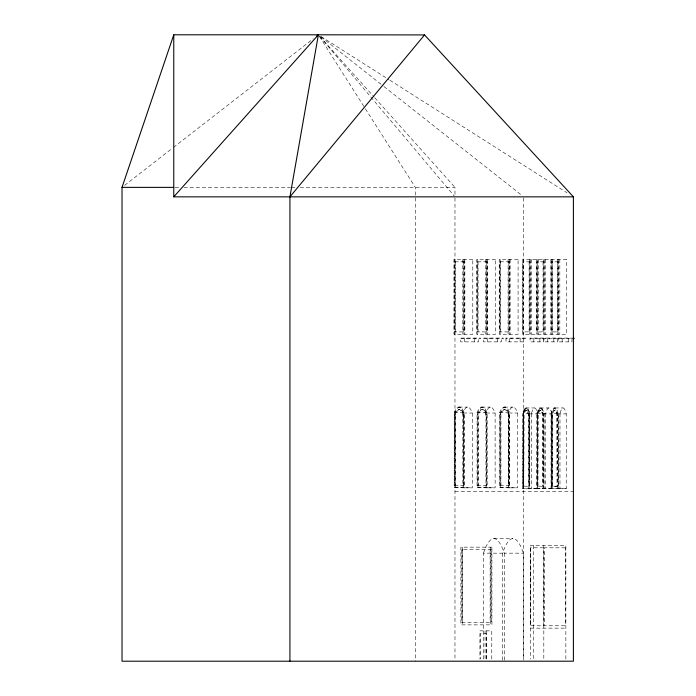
<?xml version="1.0" encoding="UTF-8"?>
<svg xmlns="http://www.w3.org/2000/svg" width="696" height="696" viewBox="0 0 696 696"><rect width="100%" height="100%" fill="white"/><g stroke="black" fill="none" stroke-linecap="round" stroke-linejoin="round"><path stroke-width="0.52" stroke-dasharray="3.48 2.61" d="M522.548 488.418L523.488 488.418L523.514 413.598A64.406 7.56 -90 0 1 529.778 413.894L529.752 488.723L522.548 488.418L522.574 413.598L531.492 413.598A64.406 7.56 -90 0 1 537.747 413.894L528.83 413.894A64.406 7.56 -90 0 0 522.574 413.598M522.827 486.069L523.166 414.094A62.04 7.282 -90 0 1 528.238 414.337L528.534 486.339L529.473 486.339L529.178 414.337A62.04 7.282 -90 0 0 524.105 414.094L523.766 486.069L522.827 486.069L529.473 486.339M528.83 413.894L528.812 488.723L537.747 488.723L537.695 413.598L545.69 413.598A64.406 7.56 90 0 1 551.954 413.894L551.954 488.723L543.01 488.723L536.755 488.418L536.773 413.598L537.712 413.598A64.406 7.56 -90 0 1 543.976 413.894L551.954 413.894M537.034 486.069L537.364 414.094A62.04 7.282 -90 0 1 542.445 414.337L542.732 486.339L543.68 486.339L543.385 414.337A62.04 7.282 -90 0 0 538.312 414.094L537.973 486.069L537.034 486.069L543.68 486.339M537.712 413.598L537.695 488.418L543.959 488.723L543.976 413.894A64.406 7.56 90 0 0 537.695 413.598M543.01 488.723L543.037 413.894A64.406 7.56 -90 0 0 536.773 413.598M551.032 488.418L551.98 488.418L551.998 413.598A64.406 7.56 -90 0 1 558.262 413.894L558.236 488.723L551.032 488.418L551.058 413.598L559.976 413.598A64.406 7.56 90 0 1 566.24 413.894L566.24 488.723L557.296 488.723L557.322 413.894A64.406 7.56 -90 0 0 551.058 413.598M557.018 486.339L551.31 486.069L551.65 414.094A62.04 7.282 -90 0 1 556.722 414.337L557.018 486.339L557.957 486.339L557.67 414.337A62.04 7.282 -90 0 0 552.589 414.094L552.259 486.069L557.957 486.339M454.627 414.32L455.088 413.224A62.04 10.684 -90 0 1 462.527 413.467L462.988 414.599L462.988 485.46L463.928 485.46L463.928 414.599L463.458 413.467A62.04 10.684 90 0 0 456.019 413.224L455.558 414.32L455.558 485.19L454.627 485.19L454.627 414.32L455.558 414.32M486.782 485.46L477.482 485.19L477.482 414.32L477.952 413.224A62.04 10.684 -90 0 1 485.39 413.467L485.852 414.599L486.782 414.599L486.782 485.46L485.852 485.46M477.482 485.19L478.422 485.19L478.422 414.32L478.883 413.224A62.04 10.684 90 0 1 486.321 413.467L486.782 414.599M500.006 414.32L500.467 413.224A62.04 10.684 -90 0 1 507.915 413.467L508.376 414.599L508.376 485.46L509.307 485.46L509.307 414.599L508.846 413.467A62.04 10.684 90 0 0 501.407 413.224L500.937 414.32L500.937 485.19L500.006 485.19L500.006 414.32L500.937 414.32M124.593 185.371L172.608 148.065M173.461 147.395L313.226 38.793M175.244 187.372L179.594 187.372M183.935 187.372L290.397 187.372M291.485 187.372L295.835 187.372M300.176 187.372L454.975 187.372L454.975 195.794M573.982 338.082L530.013 338.082L530.082 341.875L543.672 341.875L543.672 338.769M460.622 338.769L480.553 338.769L480.553 338.082L460.622 338.082L460.726 341.875L478.509 341.875L478.509 338.769M483.407 338.769L503.338 338.769L503.338 338.082L483.407 338.082L483.511 341.875L501.294 341.875L501.294 338.769M530.013 338.769L573.982 338.769M523.801 341.875L506.018 341.875L506.018 338.769M458.812 407.09L467.677 407.09M481.675 407.09L490.541 407.09M504.2 407.09L513.065 407.09M525.706 407.96L534.624 407.96M539.913 407.96L548.831 407.96M554.199 407.96L555.138 407.96M555.112 407.96L563.107 407.96M458.812 409.457L459.743 409.457M481.675 409.457L482.606 409.457M504.191 409.457L505.131 409.457M525.706 410.335L526.646 410.335M539.905 410.335L540.853 410.335M554.19 410.335L555.13 410.335M454.218 412.719L463.084 412.719A64.406 11.084 90 0 1 472.271 413.015L472.271 487.844L463.397 487.844L463.397 413.015A64.406 11.084 -90 0 0 454.218 412.719L454.218 487.548L464.328 487.844L464.328 413.015A64.406 11.084 -90 0 0 455.149 412.719L455.149 487.548M477.073 412.719L485.947 412.719A64.406 11.084 90 0 1 495.126 413.015L495.126 487.844L486.26 487.844L486.26 413.015A64.406 11.084 -90 0 0 477.073 412.719L477.073 487.548L487.191 487.844L487.191 413.015A64.406 11.084 90 0 0 478.013 412.719L478.013 487.548M499.598 412.719L508.472 412.719A64.406 11.084 90 0 1 517.65 413.015L517.65 487.844L508.785 487.844L508.785 413.015A64.406 11.084 -90 0 0 499.598 412.719L499.598 487.548L509.716 487.844L509.716 413.015A64.406 11.084 -90 0 0 500.528 412.719L500.528 487.548M463.397 413.015L472.271 413.015M486.26 413.015L495.126 413.015M508.785 413.015L517.65 413.015M543.037 413.894L543.976 413.894L543.959 488.723M557.322 413.894L566.24 413.894M477.482 414.32L478.422 414.32M462.988 414.599L463.928 414.599M508.376 414.599L509.307 414.599M522.853 415.19L523.792 415.19M537.051 415.19L537.991 415.19M551.336 415.19L552.276 415.19M528.551 415.469L529.499 415.469M542.758 415.469L543.698 415.469M557.044 415.469L557.983 415.469M551.31 486.069L552.259 486.069M454.218 487.548L472.271 487.844M477.073 487.548L495.126 487.844M499.598 487.548L517.65 487.844M536.755 488.418L551.954 488.723M537.747 488.723L523.488 488.418L523.488 413.598A64.406 7.56 90 0 1 529.752 413.894L529.752 488.723M566.24 488.723L551.98 488.418L551.98 413.598M454.975 491.376L573.4 491.376M493.873 538.6L513.004 538.6M483.468 659.042L483.468 553.163L502.608 553.163A132.605 22.829 90 0 1 523.409 553.163L523.409 660.121M483.468 553.163A132.605 22.829 -90 0 1 504.278 553.163L523.409 553.163M530.474 628.149L565.857 628.149M500.006 485.19L509.307 485.46M454.627 485.19L463.928 485.46M321.126 36.549L389.003 79.683M389.925 80.266L566.979 192.766M320.926 36.818L383.122 85.904M383.975 86.574L522 195.506M319.812 36.418L374.022 96.962M374.744 97.771L454.975 187.372M319.769 36.462L454.279 196.02M319.534 36.627L364.817 107.889M365.4 108.802L415.329 187.372L415.329 661.2M571.973 338.769L571.973 341.875L558.383 341.875L558.383 338.769M568.31 338.082L568.206 341.875M565.857 659.068L565.857 545.429L530.474 545.429L530.474 659.068M563.986 338.082L563.986 338.769M562.15 338.769L562.15 341.875M559.976 413.598L559.976 488.418M559.819 259.451L559.819 334.271M559.61 338.082L559.61 338.769M558.636 259.451L558.636 334.271M558.314 338.082L558.314 338.769M558.236 413.894L558.236 488.723M557.696 259.451L557.696 334.271M557.6 338.769L557.6 341.875L544.011 341.875L543.941 338.082M557.418 261.818L557.418 331.905M553.938 338.082L553.938 338.769M553.833 338.769L553.833 341.875M552.259 259.451L552.259 334.271M552.093 261.818L552.093 331.905M551.815 259.451L551.815 334.271M550.875 259.451L550.875 334.271M549.614 338.082L549.614 338.769M547.778 338.769L547.778 341.875M545.681 338.082L545.681 338.769M545.69 413.598L545.69 488.418M545.447 259.451L545.447 334.271M544.263 259.451L544.263 334.271M543.82 545.429L543.82 659.068M543.324 259.451L543.324 334.271M543.045 261.818L543.045 331.905M540.009 338.082L540.009 338.769M539.905 338.769L539.905 341.875M538.33 259.451L538.33 334.271M537.721 261.818L537.721 331.905M537.442 259.451L537.442 334.271M536.503 259.451L536.503 334.271M535.685 338.082L535.685 338.769M533.849 338.769L533.849 341.875M533.545 545.429L533.545 659.068M531.518 259.451L531.518 334.271M531.492 413.598L531.492 488.418M530.752 547.804L530.752 625.774M530.335 259.451L530.335 334.271M529.395 259.451L529.395 334.271M529.117 261.818L529.117 331.905M523.705 197.934L523.705 660.121M523.514 259.451L523.514 334.271M520.208 338.082L520.06 341.875M511.543 338.082L511.543 338.769M510.151 259.451L510.151 334.271M509.75 338.769L509.75 341.875M509.22 259.451L509.22 334.271M508.811 261.818L508.811 331.905M508.472 412.719L508.472 487.548M508.089 259.451L508.089 334.271M504.278 553.163L504.278 660.121M502.608 553.163L502.608 660.121M500.563 261.818L500.563 331.905M500.154 259.451L500.154 334.271M497.71 338.082L497.71 338.769M497.562 338.769L497.562 341.875M491.785 659.034L491.785 630.863L479.918 630.863L479.918 659.034M490.523 547.16L490.523 624.869M490.123 549.527L490.123 622.502M489.036 338.082L489.036 338.769M487.652 259.451L487.652 334.271M487.243 338.769L487.243 341.875M486.713 259.451L486.713 334.271M486.643 630.863L486.643 659.034M486.313 261.818L486.313 331.905M486.243 659.077L486.243 633.638L480.336 633.638L480.336 659.077M485.947 412.719L485.947 487.548M485.59 259.451L485.59 334.271M485.051 630.863L485.051 659.034M478.056 261.818L478.056 331.905M477.656 259.451L477.656 334.271M474.916 338.082L474.916 338.769M474.776 338.769L474.776 341.875M466.25 338.082L466.25 338.769M464.858 259.451L464.858 334.271M464.458 338.769L464.458 341.875M463.928 259.451L463.928 334.271M463.519 261.818L463.519 331.905M463.084 412.719L463.084 487.548M462.797 259.451L462.797 334.271M462.709 549.527L462.709 622.502M462.301 547.16L462.301 624.869M455.271 261.818L455.271 331.905M454.975 197.934L454.975 660.121M454.862 259.451L454.862 334.271M472.793 259.451L453.931 259.451L453.931 334.271L472.793 334.271L472.793 259.451M495.587 259.451L476.717 259.451L476.717 334.271L495.587 334.271L495.587 259.451M518.085 259.451L499.223 259.451L499.223 334.271L518.085 334.271L518.085 259.451M566.631 259.451L522.574 259.451L522.574 334.271L566.631 334.271L566.631 259.451M464.458 261.818L454.34 261.818L454.34 331.905L464.458 331.905L464.458 261.818M487.243 261.818L477.125 261.818L477.125 331.905L487.243 331.905L487.243 261.818M509.742 261.818L499.624 261.818L499.624 331.905L509.742 331.905L509.742 261.818M530.056 261.818L522.853 261.818L522.853 331.905L530.056 331.905L530.056 261.818M543.985 261.818L536.781 261.818L536.781 331.905L543.985 331.905L543.985 261.818M558.357 261.818L551.154 261.818L551.154 331.905L558.357 331.905L558.357 261.818M525.837 338.082L505.914 338.082L505.914 338.769L525.837 338.769L525.837 338.082M491.924 547.16L460.9 547.16L460.9 624.869L491.924 624.869L491.924 547.16M543.541 547.804L530.57 547.804L530.57 625.774L543.541 625.774L543.541 547.804M565.265 547.804L544.411 547.804L544.411 625.774L565.265 625.774L565.265 547.804M491.515 549.527L461.309 549.527L461.309 622.502L491.515 622.502L491.515 549.527"/><path stroke-width="1.04" d="M289.928 661.2L289.928 196.846L318.368 34.8L424.56 34.922L573.4 196.846L573.4 661.2L122.017 661.2L122.017 187.372L173.765 34.8L318.368 34.8L173.765 196.846L573.4 196.846M289.928 196.846L424.56 34.922M316.654 36.131L318.368 34.8M122.017 187.372L173.765 187.372M573.982 338.082L573.982 338.769M173.765 34.8L173.765 196.846"/></g></svg>
